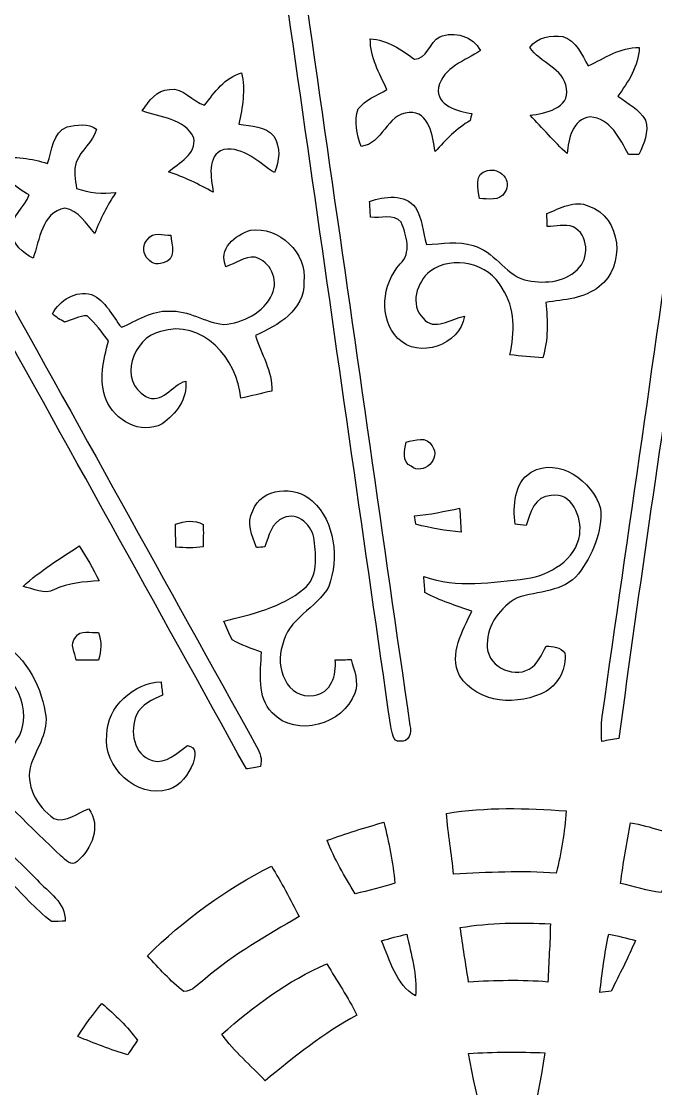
# Model space of a CAD drawing. Header units: centimetres. Extents: x -13.3 to 13.3, y -9.7 to 9.7.
# Drawn here: x -3.83 to 1.11, y -3.18 to 5.14 of the extents above; entities that cross this region are included whole.
import ezdxf

# ---------------------------------------------------------------- set-up
doc = ezdxf.new("R2010")
doc.units = ezdxf.units.CM
doc.header["$MEASUREMENT"] = 0
doc.layers.add('Camada 1', color=7, linetype='Continuous')

msp = doc.modelspace()

# ---------------------------------------------------------------- linework, layer by layer
at = {"layer": 'Camada 1', "color": 156}
for points, knots in [([(-0.19755, 9.65023), (0.04444, 9.73878), (0.32561, 9.64141), (0.48823, 9.44879), (0.48823, 9.44879), (0.57714, 9.34896), (0.60218, 9.21278), (0.66674, 9.09813), (0.66674, 9.09813), (0.71754, 9.25442), (0.79269, 9.41246), (0.9352, 9.50418), (0.9352, 9.50418), (1.18816, 9.69891), (1.58255, 9.64988), (1.78717, 9.40787), (1.78717, 9.40787), (1.89089, 9.30239), (1.92651, 9.15599), (1.96461, 9.0177), (1.96461, 9.0177), (2.05775, 9.09919), (2.10855, 9.21702), (2.2038, 9.2964), (2.2038, 9.2964), (2.34879, 9.41951), (2.55198, 9.46996), (2.73826, 9.42975), (2.73826, 9.42975), (2.93122, 9.392), (3.09808, 9.25547), (3.1891, 9.08296), (3.1891, 9.08296), (3.24801, 8.97536), (3.24908, 8.84977), (3.26777, 8.7316), (3.26777, 8.7316), (3.36161, 8.84731), (3.44063, 8.98418), (3.57752, 9.05509), (3.57752, 9.05509), (3.86715, 9.21914), (4.28554, 9.11895), (4.44465, 8.81838), (4.44465, 8.81838), (4.53565, 8.68362), (4.5279, 8.51711), (4.54518, 8.36224), (4.54518, 8.36224), (4.67184, 8.53616), (4.85245, 8.69561), (5.07824, 8.70267), (5.07824, 8.70267), (5.35057, 8.73301), (5.62609, 8.56191), (5.72735, 8.30897), (5.72735, 8.30897), (5.79542, 8.17809), (5.77603, 8.02781), (5.77003, 7.88634), (5.77003, 7.88634), (5.89845, 7.983), (6.01591, 8.10754), (6.18031, 8.1414), (6.18031, 8.1414), (6.48545, 8.22642), (6.8213, 8.03239), (6.93242, 7.7424), (6.93242, 7.7424), (7.00088, 7.59142), (6.9617, 7.42421), (6.95607, 7.26546), (6.95607, 7.26546), (7.09329, 7.38399), (7.2517, 7.50076), (7.4429, 7.49582), (7.4429, 7.49582), (7.74064, 7.5124), (8.0197, 7.28944), (8.09378, 7.0058), (8.09378, 7.0058), (8.11988, 6.86045), (8.09342, 6.713), (8.07861, 6.56836), (8.07861, 6.56836), (8.22959, 6.6548), (8.39152, 6.74863), (8.57355, 6.72429), (8.57355, 6.72429), (8.8667, 6.71335), (9.132, 6.46747), (9.16834, 6.17573), (9.16834, 6.17573), (9.19551, 6.03003), (9.14082, 5.88926), (9.10802, 5.74993), (9.10802, 5.74993), (9.235, 5.7866), (9.35531, 5.84799), (9.48831, 5.86281), (9.48831, 5.86281), (9.82627, 5.87691), (10.14306, 5.59223), (10.16105, 5.25392), (10.16105, 5.25392), (10.18151, 5.09023), (10.08979, 4.94629), (10.04252, 4.79602), (10.04252, 4.79602), (10.1801, 4.84928), (10.32157, 4.91418), (10.47362, 4.89162), (10.47362, 4.89162), (10.78688, 4.86726), (11.04793, 4.57941), (11.05887, 4.26861), (11.05887, 4.26861), (11.06452, 4.10316), (10.97562, 3.95746), (10.91706, 3.80858), (10.91706, 3.80858), (11.0691, 3.82798), (11.22608, 3.88055), (11.37742, 3.82658), (11.37742, 3.82658), (11.66883, 3.7458), (11.8872, 3.4424), (11.8498, 3.13831), (11.8498, 3.13831), (11.83428, 2.97709), (11.72915, 2.84692), (11.64907, 2.71251), (11.64907, 2.71251), (11.82863, 2.73719), (12.02372, 2.75695), (12.18635, 2.65711), (12.18635, 2.65711), (12.44811, 2.52377), (12.59699, 2.20132), (12.51196, 1.91698), (12.51196, 1.91698), (12.48056, 1.76001), (12.34863, 1.65805), (12.26219, 1.53212), (12.26219, 1.53212), (12.43117, 1.55716), (12.61285, 1.56279), (12.76526, 1.47179), (12.76526, 1.47179), (13.0489, 1.32891), (13.18436, 0.95462), (13.05772, 0.66286), (13.05772, 0.66286), (13.00692, 0.53128), (12.89543, 0.43956), (12.79384, 0.34783), (12.79384, 0.34783), (12.95576, -0.17215), (13.15544, -0.68014), (13.31736, -1.20049), (13.31736, -1.20049), (11.88332, -1.71874), (10.44081, -2.21368), (9.0043, -2.7252), (9.0043, -2.7252), (6.28261, -3.68582), (3.55881, -4.64078), (0.83855, -5.60492), (0.83855, -5.60492), (0.98777, -6.25544), (1.32362, -6.85058), (1.72332, -7.37941), (1.72332, -7.37941), (1.74625, -7.41221), (1.75048, -7.45384), (1.76213, -7.49158), (1.76213, -7.49158), (1.52118, -7.58859), (1.2954, -7.72653), (1.04352, -7.79322), (1.04352, -7.79322), (0.90699, -7.44395), (0.77716, -7.09083), (0.67627, -6.72923), (0.67627, -6.72923), (0.62159, -6.55355), (0.57114, -6.3754), (0.49283, -6.20818), (0.49283, -6.20818), (0.47659, -6.16408), (0.4332, -6.14362), (0.39758, -6.11928), (0.39758, -6.11928), (0.55527, -7.08447), (0.76624, -8.0405), (0.94051, -9.00324), (0.94051, -9.00324), (0.67027, -9.07908), (0.40004, -9.16727), (0.121, -9.20362), (0.121, -9.20362), (0.08536, -8.21619), (0.10653, -7.21783), (-0.10548, -6.24699), (-0.10548, -6.24699), (-0.12206, -6.24699), (-0.15521, -6.24699), (-0.1718, -6.24699), (-0.1718, -6.24699), (-0.28821, -6.47417), (-0.33055, -6.72923), (-0.39263, -6.97476), (-0.39263, -6.97476), (-0.54785, -7.72759), (-0.58561, -8.509), (-0.46107, -9.26923), (-0.46107, -9.26923), (-0.43956, -9.40611), (-0.40286, -9.54051), (-0.38946, -9.6788), (-0.38946, -9.6788), (-0.54715, -9.66893), (-0.70414, -9.63999), (-0.85689, -9.60084), (-0.85689, -9.60084), (-0.91722, -9.59026), (-0.90699, -9.51335), (-0.92321, -9.46962), (-0.92321, -9.46962), (-1.09784, -8.4776), (-1.0347, -7.44607), (-0.76022, -6.47841), (-0.76022, -6.47841), (-0.93027, -6.55601), (-1.01318, -6.73876), (-1.15252, -6.85553), (-1.15252, -6.85553), (-1.32467, -7.00475), (-1.47567, -7.18925), (-1.68804, -7.2831), (-1.68804, -7.2831), (-1.75294, -7.09365), (-1.7928, -6.89645), (-1.82774, -6.69924), (-1.82774, -6.69924), (-1.55468, -6.45724), (-1.31409, -6.18137), (-1.08091, -5.90125), (-1.08091, -5.90125), (-1.00047, -5.79966), (-0.89887, -5.71253), (-0.84208, -5.59399), (-0.84208, -5.59399), (-4.84116, -4.18606), (-8.84096, -2.78024), (-12.8404, -1.37266), (-12.8404, -1.37266), (-12.99809, -1.31585), (-13.16249, -1.27353), (-13.31207, -1.19627), (-13.31207, -1.19627), (-13.21646, -0.84525), (-13.0743, -0.50765), (-12.96528, -0.1605), (-12.96528, -0.1605), (-12.92225, -0.00635), (-12.83123, 0.13899), (-12.82311, 0.29951), (-12.82311, 0.29951), (-12.91025, 0.41485), (-13.01997, 0.5267), (-13.03584, 0.67839), (-13.03584, 0.67839), (-13.08629, 0.94192), (-12.95788, 1.22907), (-12.72152, 1.3589), (-12.72152, 1.3589), (-12.57546, 1.45345), (-12.3959, 1.43932), (-12.23009, 1.44215), (-12.23009, 1.44215), (-12.30911, 1.55609), (-12.41848, 1.65276), (-12.45904, 1.78964), (-12.45904, 1.78964), (-12.56594, 2.08209), (-12.40542, 2.43592), (-12.12391, 2.56329), (-12.12391, 2.56329), (-11.96163, 2.6557), (-11.77007, 2.62784), (-11.59403, 2.60278), (-11.59403, 2.60278), (-11.68964, 2.7446), (-11.81241, 2.88819), (-11.80958, 3.06951), (-11.80958, 3.06951), (-11.84204, 3.37185), (-11.6152, 3.66572), (-11.32451, 3.73698), (-11.32451, 3.73698), (-11.1693, 3.7867), (-11.01124, 3.72745), (-10.85744, 3.7024), (-10.85744, 3.7024), (-10.92376, 3.82447), (-11.00949, 3.94158), (-11.02536, 4.0834), (-11.02536, 4.0834), (-11.07581, 4.42877), (-10.79076, 4.78048), (-10.44257, 4.80484), (-10.44257, 4.80484), (-10.30534, 4.81929), (-10.1741, 4.76919), (-10.04287, 4.73745), (-10.04287, 4.73745), (-10.08556, 4.8849), (-10.15858, 5.0299), (-10.13988, 5.18795), (-10.13988, 5.18795), (-10.11872, 5.52167), (-9.79028, 5.80813), (-9.45479, 5.77461), (-9.45479, 5.77461), (-9.32814, 5.76932), (-9.21561, 5.70371), (-9.09567, 5.66914), (-9.09567, 5.66914), (-9.12494, 5.81094), (-9.18845, 5.95277), (-9.15951, 6.10022), (-9.15951, 6.10022), (-9.12071, 6.39197), (-8.86142, 6.63187), (-8.56932, 6.65551), (-8.56932, 6.65551), (-8.38941, 6.67914), (-8.22995, 6.57754), (-8.0712, 6.51121), (-8.0712, 6.51121), (-8.09448, 6.6682), (-8.13223, 6.83506), (-8.07437, 6.98887), (-8.07437, 6.98887), (-7.96536, 7.35012), (-7.50359, 7.54768), (-7.17196, 7.36316), (-7.17196, 7.36316), (-7.09541, 7.32013), (-7.02768, 7.26405), (-6.95395, 7.21606), (-6.95395, 7.21606), (-6.96136, 7.33636), (-6.98287, 7.45666), (-6.96595, 7.57695), (-6.96595, 7.57695), (-6.91409, 7.89269), (-6.59906, 8.13469), (-6.28015, 8.1033), (-6.28015, 8.1033), (-6.08787, 8.09907), (-5.93689, 7.96854), (-5.79508, 7.85459), (-5.79508, 7.85459), (-5.79261, 8.04615), (-5.77708, 8.24971), (-5.65221, 8.40528), (-5.65221, 8.40528), (-5.48393, 8.63141), (-5.15866, 8.73548), (-4.89725, 8.61624), (-4.89725, 8.61624), (-4.75862, 8.56297), (-4.66653, 8.44126), (-4.56035, 8.3439), (-4.56035, 8.3439), (-4.54306, 8.52064), (-4.53319, 8.71431), (-4.40867, 8.85436), (-4.40867, 8.85436), (-4.20899, 9.12671), (-3.77859, 9.18068), (-3.51542, 8.9722), (-3.51542, 8.9722), (-3.42935, 8.90481), (-3.36761, 8.81274), (-3.29247, 8.73407), (-3.29247, 8.73407), (-3.26495, 8.84342), (-3.25296, 8.95843), (-3.2018, 9.06039), (-3.2018, 9.06039), (-3.10727, 9.25865), (-2.90194, 9.40046), (-2.68286, 9.41634), (-2.68286, 9.41634), (-2.49449, 9.43222), (-2.29763, 9.36695), (-2.16641, 9.2283), (-2.16641, 9.2283), (-2.08562, 9.14788), (-2.03975, 9.04205), (-1.97943, 8.94679), (-1.97943, 8.94679), (-1.95545, 9.14541), (-1.88524, 9.35495), (-1.71696, 9.47666), (-1.71696, 9.47666), (-1.49506, 9.65341), (-1.1504, 9.66152), (-0.9292, 9.47878), (-0.9292, 9.47878), (-0.81244, 9.3994), (-0.75352, 9.26817), (-0.69461, 9.14505), (-0.69461, 9.14505), (-0.68403, 9.14717), (-0.66321, 9.1514), (-0.65263, 9.15317), (-0.65263, 9.15317), (-0.58807, 9.37754), (-0.43003, 9.58567), (-0.19755, 9.65023)], [0, 0, 0, 0, 0.0093458, 0.0093458, 0.0093458, 0.0093458, 0.0186916, 0.0186916, 0.0186916, 0.0186916, 0.0280374, 0.0280374, 0.0280374, 0.0280374, 0.0373832, 0.0373832, 0.0373832, 0.0373832, 0.046729, 0.046729, 0.046729, 0.046729, 0.0560748, 0.0560748, 0.0560748, 0.0560748, 0.0654206, 0.0654206, 0.0654206, 0.0654206, 0.0747664, 0.0747664, 0.0747664, 0.0747664, 0.0841121, 0.0841121, 0.0841121, 0.0841121, 0.0934579, 0.0934579, 0.0934579, 0.0934579, 0.1028037, 0.1028037, 0.1028037, 0.1028037, 0.1121495, 0.1121495, 0.1121495, 0.1121495, 0.1214953, 0.1214953, 0.1214953, 0.1214953, 0.1308411, 0.1308411, 0.1308411, 0.1308411, 0.1401869, 0.1401869, 0.1401869, 0.1401869, 0.1495327, 0.1495327, 0.1495327, 0.1495327, 0.1588785, 0.1588785, 0.1588785, 0.1588785, 0.1682243, 0.1682243, 0.1682243, 0.1682243, 0.1775701, 0.1775701, 0.1775701, 0.1775701, 0.1869159, 0.1869159, 0.1869159, 0.1869159, 0.1962617, 0.1962617, 0.1962617, 0.1962617, 0.2056075, 0.2056075, 0.2056075, 0.2056075, 0.2149533, 0.2149533, 0.2149533, 0.2149533, 0.2242991, 0.2242991, 0.2242991, 0.2242991, 0.2336449, 0.2336449, 0.2336449, 0.2336449, 0.2429907, 0.2429907, 0.2429907, 0.2429907, 0.2523364, 0.2523364, 0.2523364, 0.2523364, 0.2616822, 0.2616822, 0.2616822, 0.2616822, 0.271028, 0.271028, 0.271028, 0.271028, 0.2803738, 0.2803738, 0.2803738, 0.2803738, 0.2897196, 0.2897196, 0.2897196, 0.2897196, 0.2990654, 0.2990654, 0.2990654, 0.2990654, 0.3084112, 0.3084112, 0.3084112, 0.3084112, 0.317757, 0.317757, 0.317757, 0.317757, 0.3271028, 0.3271028, 0.3271028, 0.3271028, 0.3364486, 0.3364486, 0.3364486, 0.3364486, 0.3457944, 0.3457944, 0.3457944, 0.3457944, 0.3551402, 0.3551402, 0.3551402, 0.3551402, 0.364486, 0.364486, 0.364486, 0.364486, 0.3738318, 0.3738318, 0.3738318, 0.3738318, 0.3831776, 0.3831776, 0.3831776, 0.3831776, 0.3925234, 0.3925234, 0.3925234, 0.3925234, 0.4018692, 0.4018692, 0.4018692, 0.4018692, 0.411215, 0.411215, 0.411215, 0.411215, 0.4205607, 0.4205607, 0.4205607, 0.4205607, 0.4299065, 0.4299065, 0.4299065, 0.4299065, 0.4392523, 0.4392523, 0.4392523, 0.4392523, 0.4485981, 0.4485981, 0.4485981, 0.4485981, 0.4579439, 0.4579439, 0.4579439, 0.4579439, 0.4672897, 0.4672897, 0.4672897, 0.4672897, 0.4766355, 0.4766355, 0.4766355, 0.4766355, 0.4859813, 0.4859813, 0.4859813, 0.4859813, 0.4953271, 0.4953271, 0.4953271, 0.4953271, 0.5046729, 0.5046729, 0.5046729, 0.5046729, 0.5140187, 0.5140187, 0.5140187, 0.5140187, 0.5233645, 0.5233645, 0.5233645, 0.5233645, 0.5327103, 0.5327103, 0.5327103, 0.5327103, 0.5420561, 0.5420561, 0.5420561, 0.5420561, 0.5514019, 0.5514019, 0.5514019, 0.5514019, 0.5607477, 0.5607477, 0.5607477, 0.5607477, 0.5700935, 0.5700935, 0.5700935, 0.5700935, 0.5794393, 0.5794393, 0.5794393, 0.5794393, 0.588785, 0.588785, 0.588785, 0.588785, 0.5981308, 0.5981308, 0.5981308, 0.5981308, 0.6074766, 0.6074766, 0.6074766, 0.6074766, 0.6168224, 0.6168224, 0.6168224, 0.6168224, 0.6261682, 0.6261682, 0.6261682, 0.6261682, 0.635514, 0.635514, 0.635514, 0.635514, 0.6448598, 0.6448598, 0.6448598, 0.6448598, 0.6542056, 0.6542056, 0.6542056, 0.6542056, 0.6635514, 0.6635514, 0.6635514, 0.6635514, 0.6728972, 0.6728972, 0.6728972, 0.6728972, 0.682243, 0.682243, 0.682243, 0.682243, 0.6915888, 0.6915888, 0.6915888, 0.6915888, 0.7009346, 0.7009346, 0.7009346, 0.7009346, 0.7102804, 0.7102804, 0.7102804, 0.7102804, 0.7196262, 0.7196262, 0.7196262, 0.7196262, 0.728972, 0.728972, 0.728972, 0.728972, 0.7383178, 0.7383178, 0.7383178, 0.7383178, 0.7476636, 0.7476636, 0.7476636, 0.7476636, 0.7570093, 0.7570093, 0.7570093, 0.7570093, 0.7663551, 0.7663551, 0.7663551, 0.7663551, 0.7757009, 0.7757009, 0.7757009, 0.7757009, 0.7850467, 0.7850467, 0.7850467, 0.7850467, 0.7943925, 0.7943925, 0.7943925, 0.7943925, 0.8037383, 0.8037383, 0.8037383, 0.8037383, 0.8130841, 0.8130841, 0.8130841, 0.8130841, 0.8224299, 0.8224299, 0.8224299, 0.8224299, 0.8317757, 0.8317757, 0.8317757, 0.8317757, 0.8411215, 0.8411215, 0.8411215, 0.8411215, 0.8504673, 0.8504673, 0.8504673, 0.8504673, 0.8598131, 0.8598131, 0.8598131, 0.8598131, 0.8691589, 0.8691589, 0.8691589, 0.8691589, 0.8785047, 0.8785047, 0.8785047, 0.8785047, 0.8878505, 0.8878505, 0.8878505, 0.8878505, 0.8971963, 0.8971963, 0.8971963, 0.8971963, 0.9065421, 0.9065421, 0.9065421, 0.9065421, 0.9158879, 0.9158879, 0.9158879, 0.9158879, 0.9252336, 0.9252336, 0.9252336, 0.9252336, 0.9345794, 0.9345794, 0.9345794, 0.9345794, 0.9439252, 0.9439252, 0.9439252, 0.9439252, 0.953271, 0.953271, 0.953271, 0.953271, 0.9626168, 0.9626168, 0.9626168, 0.9626168, 0.9719626, 0.9719626, 0.9719626, 0.9719626, 0.9813084, 0.9813084, 0.9813084, 0.9813084, 1, 1, 1, 1]), ([(-2.18157, 8.39045), (-2.18157, 8.39045), (-2.18157, 8.39045), (-2.18157, 8.39045), (-2.18157, 8.39045), (-2.18122, 8.31108), (-2.18086, 8.2317), (-2.1724, 8.15269), (-2.1724, 8.15269), (-1.766, 5.31529), (-1.36031, 2.47755), (-0.95462, -0.36018), (-0.95462, -0.36018), (-0.9398, -0.3997), (-0.94473, -0.48506), (-0.88053, -0.47449), (-0.88053, -0.47449), (-0.81597, -0.49072), (-0.78634, -0.40393), (-0.80468, -0.35382), (-0.80468, -0.35382), (-1.22519, 2.55939), (-1.63335, 5.47475), (-2.06128, 8.38693), (-2.06128, 8.38693), (-2.10149, 8.38799), (-2.14171, 8.38941), (-2.18157, 8.39045)], [0, 0, 0, 0, 0.125, 0.125, 0.125, 0.125, 0.25, 0.25, 0.25, 0.25, 0.375, 0.375, 0.375, 0.375, 0.5, 0.5, 0.5, 0.5, 0.625, 0.625, 0.625, 0.625, 0.75, 0.75, 0.75, 0.75, 1, 1, 1, 1]), ([(1.93111, 8.3827), (1.93111, 8.3827), (1.93111, 8.3827), (1.93111, 8.3827), (1.93111, 8.3827), (1.52223, 5.49344), (1.10596, 2.60526), (0.69285, -0.28327), (0.69285, -0.28327), (0.68474, -0.34748), (0.68686, -0.41205), (0.68967, -0.47659), (0.68967, -0.47659), (0.73413, -0.46884), (0.77857, -0.46143), (0.82337, -0.45366), (0.82337, -0.45366), (0.98, 0.73871), (1.16382, 1.92758), (1.32891, 3.11891), (1.32891, 3.11891), (1.55468, 4.69299), (1.78152, 6.26638), (2.00483, 7.84083), (2.00483, 7.84083), (2.03093, 8.02322), (2.06974, 8.2049), (2.06974, 8.39011), (2.06974, 8.39011), (2.02318, 8.38799), (1.97696, 8.38552), (1.93111, 8.3827)], [0, 0, 0, 0, 0.1111111, 0.1111111, 0.1111111, 0.1111111, 0.2222222, 0.2222222, 0.2222222, 0.2222222, 0.3333333, 0.3333333, 0.3333333, 0.3333333, 0.4444444, 0.4444444, 0.4444444, 0.4444444, 0.5555556, 0.5555556, 0.5555556, 0.5555556, 0.6666667, 0.6666667, 0.6666667, 0.6666667, 0.7777778, 0.7777778, 0.7777778, 0.7777778, 1, 1, 1, 1]), ([(-6.35, 7.17515), (-6.35, 7.17515), (-6.35, 7.17515), (-6.35, 7.17515), (-6.35, 7.17515), (-6.42126, 7.09577), (-6.33341, 7.0058), (-6.29954, 6.93137), (-6.29954, 6.93137), (-4.89232, 4.39067), (-3.48297, 1.85067), (-2.07856, -0.69144), (-2.07856, -0.69144), (-2.05139, -0.68686), (-1.99707, -0.67734), (-1.9699, -0.67239), (-1.9699, -0.67239), (-1.95367, -0.61701), (-1.97202, -0.56373), (-1.99918, -0.51611), (-1.99918, -0.51611), (-3.40501, 2.01753), (-4.80589, 4.55436), (-6.21242, 7.08766), (-6.21242, 7.08766), (-6.24382, 7.13987), (-6.27698, 7.21006), (-6.35, 7.17515)], [0, 0, 0, 0, 0.125, 0.125, 0.125, 0.125, 0.25, 0.25, 0.25, 0.25, 0.375, 0.375, 0.375, 0.375, 0.5, 0.5, 0.5, 0.5, 0.625, 0.625, 0.625, 0.625, 0.75, 0.75, 0.75, 0.75, 1, 1, 1, 1]), ([(-0.57291, 5.01791), (-0.57291, 5.01791), (-0.57291, 5.01791), (-0.57291, 5.01791), (-0.57291, 5.01791), (-0.65122, 4.97521), (-0.67415, 4.83941), (-0.76975, 4.84258), (-0.76975, 4.84258), (-0.87241, 4.91878), (-0.98107, 4.99321), (-1.11371, 5.00097), (-1.11371, 5.00097), (-1.11619, 4.85668), (-1.0421, 4.7318), (-0.98354, 4.60516), (-0.98354, 4.60516), (-1.0615, 4.56035), (-1.15076, 4.52649), (-1.20896, 4.45487), (-1.20896, 4.45487), (-1.24249, 4.35892), (-1.21742, 4.25591), (-1.18533, 4.16312), (-1.18533, 4.16312), (-1.01706, 4.17829), (-0.98707, 4.41819), (-0.81138, 4.42736), (-0.81138, 4.42736), (-0.65193, 4.43864), (-0.62934, 4.23932), (-0.60924, 4.12221), (-0.60924, 4.12221), (-0.52704, 4.21286), (-0.44272, 4.30281), (-0.33513, 4.36421), (-0.33513, 4.36421), (-0.33231, 4.37761), (-0.32631, 4.40443), (-0.32315, 4.41819), (-0.32315, 4.41819), (-0.43074, 4.43652), (-0.6043, 4.48027), (-0.58208, 4.62209), (-0.58208, 4.62209), (-0.54434, 4.77943), (-0.37606, 4.83129), (-0.25505, 4.90926), (-0.25505, 4.90926), (-0.31362, 5.0232), (-0.45895, 5.06306), (-0.57291, 5.01791)], [0, 0, 0, 0, 0.0714286, 0.0714286, 0.0714286, 0.0714286, 0.1428571, 0.1428571, 0.1428571, 0.1428571, 0.2142857, 0.2142857, 0.2142857, 0.2142857, 0.2857143, 0.2857143, 0.2857143, 0.2857143, 0.3571429, 0.3571429, 0.3571429, 0.3571429, 0.4285714, 0.4285714, 0.4285714, 0.4285714, 0.5, 0.5, 0.5, 0.5, 0.5714286, 0.5714286, 0.5714286, 0.5714286, 0.6428571, 0.6428571, 0.6428571, 0.6428571, 0.7142857, 0.7142857, 0.7142857, 0.7142857, 0.7857143, 0.7857143, 0.7857143, 0.7857143, 0.8571429, 0.8571429, 0.8571429, 0.8571429, 1, 1, 1, 1]), ([(0.12982, 4.93465), (0.12982, 4.93465), (0.12982, 4.93465), (0.12982, 4.93465), (0.12982, 4.93465), (0.2053, 4.81224), (0.39404, 4.7759), (0.41485, 4.61468), (0.41485, 4.61468), (0.44309, 4.4584), (0.24553, 4.42029), (0.13124, 4.40513), (0.13124, 4.40513), (0.22754, 4.30564), (0.31855, 4.20088), (0.41945, 4.10598), (0.41945, 4.10598), (0.42898, 4.21957), (0.46073, 4.3762), (0.59831, 4.39242), (0.59831, 4.39242), (0.75812, 4.38043), (0.83114, 4.22344), (0.89675, 4.09963), (0.89675, 4.09963), (0.91687, 4.09963), (0.95744, 4.09963), (0.9779, 4.09963), (0.9779, 4.09963), (1.01811, 4.18253), (1.05798, 4.2746), (1.03046, 4.36808), (1.03046, 4.36808), (0.98178, 4.45311), (0.89181, 4.49826), (0.81562, 4.55329), (0.81562, 4.55329), (0.895, 4.66794), (0.9772, 4.78788), (0.98142, 4.93289), (0.98142, 4.93289), (0.83326, 4.93747), (0.71191, 4.85069), (0.5842, 4.78966), (0.5842, 4.78966), (0.53374, 4.87608), (0.49106, 4.98686), (0.38734, 5.02038), (0.38734, 5.02038), (0.29598, 5.03132), (0.18555, 5.01719), (0.12982, 4.93465)], [0, 0, 0, 0, 0.0714286, 0.0714286, 0.0714286, 0.0714286, 0.1428571, 0.1428571, 0.1428571, 0.1428571, 0.2142857, 0.2142857, 0.2142857, 0.2142857, 0.2857143, 0.2857143, 0.2857143, 0.2857143, 0.3571429, 0.3571429, 0.3571429, 0.3571429, 0.4285714, 0.4285714, 0.4285714, 0.4285714, 0.5, 0.5, 0.5, 0.5, 0.5714286, 0.5714286, 0.5714286, 0.5714286, 0.6428571, 0.6428571, 0.6428571, 0.6428571, 0.7142857, 0.7142857, 0.7142857, 0.7142857, 0.7857143, 0.7857143, 0.7857143, 0.7857143, 0.8571429, 0.8571429, 0.8571429, 0.8571429, 1, 1, 1, 1]), ([(-2.40454, 4.4838), (-2.40454, 4.4838), (-2.40454, 4.4838), (-2.40454, 4.4838), (-2.40454, 4.4838), (-2.50225, 4.51097), (-2.56786, 4.62562), (-2.67828, 4.60728), (-2.67828, 4.60728), (-2.77777, 4.60162), (-2.83986, 4.5159), (-2.88995, 4.44041), (-2.88995, 4.44041), (-2.75132, 4.38396), (-2.56222, 4.38538), (-2.4892, 4.2305), (-2.4892, 4.2305), (-2.46486, 4.10033), (-2.60314, 4.03436), (-2.68676, 3.96451), (-2.68676, 3.96451), (-2.56433, 3.92394), (-2.44897, 3.86749), (-2.3368, 3.80505), (-2.3368, 3.80505), (-2.35196, 3.91759), (-2.3943, 4.08657), (-2.25531, 4.13878), (-2.25531, 4.13878), (-2.09797, 4.16348), (-1.98225, 4.03401), (-1.86055, 3.95817), (-1.86055, 3.95817), (-1.82104, 4.04847), (-1.8101, 4.15395), (-1.86407, 4.24144), (-1.86407, 4.24144), (-1.93004, 4.32257), (-2.04257, 4.32045), (-2.13642, 4.33634), (-2.13642, 4.33634), (-2.10925, 4.46829), (-2.08562, 4.60268), (-2.11596, 4.73638), (-2.11596, 4.73638), (-2.24861, 4.70005), (-2.3248, 4.58576), (-2.40454, 4.4838)], [0, 0, 0, 0, 0.0769231, 0.0769231, 0.0769231, 0.0769231, 0.1538462, 0.1538462, 0.1538462, 0.1538462, 0.2307692, 0.2307692, 0.2307692, 0.2307692, 0.3076923, 0.3076923, 0.3076923, 0.3076923, 0.3846154, 0.3846154, 0.3846154, 0.3846154, 0.4615385, 0.4615385, 0.4615385, 0.4615385, 0.5384615, 0.5384615, 0.5384615, 0.5384615, 0.6153846, 0.6153846, 0.6153846, 0.6153846, 0.6923077, 0.6923077, 0.6923077, 0.6923077, 0.7692308, 0.7692308, 0.7692308, 0.7692308, 0.8461538, 0.8461538, 0.8461538, 0.8461538, 1, 1, 1, 1]), ([(-9.83967, 4.4764), (-9.83967, 4.4764), (-9.83967, 4.4764), (-9.83967, 4.4764), (-9.83967, 4.4764), (-9.86577, 4.31058), (-9.69433, 4.22909), (-9.60261, 4.12043), (-9.60261, 4.12043), (-7.71701, 2.23166), (-5.82295, 0.35065), (-3.94582, -1.54693), (-3.94582, -1.54693), (-3.82869, -1.65734), (-3.72604, -1.78435), (-3.59621, -1.88066), (-3.59621, -1.88066), (-3.57011, -1.88029), (-3.51754, -1.87959), (-3.49108, -1.87888), (-3.49108, -1.87888), (-3.48438, -1.73073), (-3.62126, -1.65311), (-3.7091, -1.55716), (-3.7091, -1.55716), (-5.65043, 0.38206), (-7.59037, 2.32268), (-9.52993, 4.26366), (-9.52993, 4.26366), (-9.62342, 4.34622), (-9.69821, 4.4831), (-9.83967, 4.4764)], [0, 0, 0, 0, 0.1111111, 0.1111111, 0.1111111, 0.1111111, 0.2222222, 0.2222222, 0.2222222, 0.2222222, 0.3333333, 0.3333333, 0.3333333, 0.3333333, 0.4444444, 0.4444444, 0.4444444, 0.4444444, 0.5555556, 0.5555556, 0.5555556, 0.5555556, 0.6666667, 0.6666667, 0.6666667, 0.6666667, 0.7777778, 0.7777778, 0.7777778, 0.7777778, 1, 1, 1, 1]), ([(-3.47451, 4.31623), (-3.47451, 4.31623), (-3.47451, 4.31623), (-3.47451, 4.31623), (-3.47451, 4.31623), (-3.58916, 4.27177), (-3.59409, 4.12996), (-3.62691, 4.02941), (-3.62691, 4.02941), (-3.75284, 4.06752), (-3.88338, 4.08905), (-4.0146, 4.07), (-4.0146, 4.07), (-3.98144, 3.94053), (-3.88832, 3.84352), (-3.77084, 3.78459), (-3.77084, 3.78459), (-3.80505, 3.68299), (-3.92324, 3.61421), (-3.90418, 3.49708), (-3.90418, 3.49708), (-3.90384, 3.39794), (-3.81881, 3.3334), (-3.74015, 3.29035), (-3.74015, 3.29035), (-3.68899, 3.43393), (-3.67488, 3.64455), (-3.4925, 3.68229), (-3.4925, 3.68229), (-3.3842, 3.66253), (-3.32739, 3.56022), (-3.26002, 3.48438), (-3.26002, 3.48438), (-3.21768, 3.59621), (-3.16194, 3.70204), (-3.09703, 3.80259), (-3.09703, 3.80259), (-3.20075, 3.79165), (-3.30446, 3.80047), (-3.40289, 3.8354), (-3.40289, 3.8354), (-3.40995, 3.90348), (-3.42547, 3.97369), (-3.4043, 4.04071), (-3.4043, 4.04071), (-3.3669, 4.1349), (-3.27342, 4.19664), (-3.24731, 4.29612), (-3.24731, 4.29612), (-3.30694, 4.34833), (-3.40218, 4.32752), (-3.47451, 4.31623)], [0, 0, 0, 0, 0.0714286, 0.0714286, 0.0714286, 0.0714286, 0.1428571, 0.1428571, 0.1428571, 0.1428571, 0.2142857, 0.2142857, 0.2142857, 0.2142857, 0.2857143, 0.2857143, 0.2857143, 0.2857143, 0.3571429, 0.3571429, 0.3571429, 0.3571429, 0.4285714, 0.4285714, 0.4285714, 0.4285714, 0.5, 0.5, 0.5, 0.5, 0.5714286, 0.5714286, 0.5714286, 0.5714286, 0.6428571, 0.6428571, 0.6428571, 0.6428571, 0.7142857, 0.7142857, 0.7142857, 0.7142857, 0.7857143, 0.7857143, 0.7857143, 0.7857143, 0.8571429, 0.8571429, 0.8571429, 0.8571429, 1, 1, 1, 1]), ([(-0.26387, 3.75532), (-0.26387, 3.75532), (-0.26387, 3.75532), (-0.26387, 3.75532), (-0.26387, 3.75532), (-0.19578, 3.75778), (-0.10548, 3.73062), (-0.06456, 3.80471), (-0.06456, 3.80471), (-0.00458, 3.89325), (-0.10407, 4.00332), (-0.20179, 3.97369), (-0.20179, 3.97369), (-0.30833, 3.95569), (-0.27481, 3.8301), (-0.26387, 3.75532)], [0, 0, 0, 0, 0.2, 0.2, 0.2, 0.2, 0.4, 0.4, 0.4, 0.4, 0.6, 0.6, 0.6, 0.6, 1, 1, 1, 1]), ([(-1.11901, 3.73345), (-1.11901, 3.73345), (-1.11901, 3.73345), (-1.11901, 3.73345), (-1.11901, 3.73345), (-1.1169, 3.69288), (-1.11441, 3.6523), (-1.11195, 3.61138), (-1.11195, 3.61138), (-1.03258, 3.59867), (-0.93345, 3.64031), (-0.87312, 3.57152), (-0.87312, 3.57152), (-0.83255, 3.47027), (-0.7888, 3.33162), (-0.88159, 3.2459), (-0.88159, 3.2459), (-1.022, 3.08963), (-1.05233, 2.82256), (-0.89817, 2.66522), (-0.89817, 2.66522), (-0.73837, 2.50084), (-0.4138, 2.61338), (-0.38099, 2.83774), (-0.38099, 2.83774), (-0.48612, 2.82256), (-0.61701, 2.71497), (-0.70272, 2.82363), (-0.70272, 2.82363), (-0.80785, 2.92629), (-0.75177, 3.10479), (-0.64947, 3.18805), (-0.64947, 3.18805), (-0.46955, 3.31998), (-0.19049, 3.25225), (-0.08573, 3.05647), (-0.08573, 3.05647), (0.01729, 2.903), (0.01128, 2.71073), (-0.0254, 2.53717), (-0.0254, 2.53717), (0.05961, 2.52835), (0.14498, 2.52024), (0.23035, 2.51424), (0.23035, 2.51424), (0.2734, 2.65499), (0.26811, 2.80212), (0.25364, 2.94674), (0.25364, 2.94674), (0.39652, 2.96791), (0.55279, 2.97461), (0.67027, 3.06987), (0.67027, 3.06987), (0.87629, 3.22403), (0.84561, 3.61314), (0.58844, 3.69746), (0.58844, 3.69746), (0.47695, 3.7486), (0.36405, 3.68053), (0.26212, 3.63889), (0.26212, 3.63889), (0.26282, 3.6135), (0.26423, 3.56305), (0.26492, 3.53764), (0.26492, 3.53764), (0.3316, 3.53942), (0.40216, 3.55811), (0.46743, 3.53589), (0.46743, 3.53589), (0.58596, 3.47661), (0.59619, 3.28648), (0.49954, 3.20286), (0.49954, 3.20286), (0.39299, 3.09562), (0.22613, 3.09068), (0.08714, 3.12208), (0.08714, 3.12208), (-0.0702, 3.17287), (-0.14887, 3.34856), (-0.31184, 3.38878), (-0.31184, 3.38878), (-0.43039, 3.42935), (-0.55562, 3.40113), (-0.67697, 3.39794), (-0.67697, 3.39794), (-0.70379, 3.49425), (-0.70838, 3.59938), (-0.76022, 3.68652), (-0.76022, 3.68652), (-0.84737, 3.79482), (-1.00259, 3.77331), (-1.11901, 3.73345)], [0, 0, 0, 0, 0.0416667, 0.0416667, 0.0416667, 0.0416667, 0.0833333, 0.0833333, 0.0833333, 0.0833333, 0.125, 0.125, 0.125, 0.125, 0.1666667, 0.1666667, 0.1666667, 0.1666667, 0.2083333, 0.2083333, 0.2083333, 0.2083333, 0.25, 0.25, 0.25, 0.25, 0.2916667, 0.2916667, 0.2916667, 0.2916667, 0.3333333, 0.3333333, 0.3333333, 0.3333333, 0.375, 0.375, 0.375, 0.375, 0.4166667, 0.4166667, 0.4166667, 0.4166667, 0.4583333, 0.4583333, 0.4583333, 0.4583333, 0.5, 0.5, 0.5, 0.5, 0.5416667, 0.5416667, 0.5416667, 0.5416667, 0.5833333, 0.5833333, 0.5833333, 0.5833333, 0.625, 0.625, 0.625, 0.625, 0.6666667, 0.6666667, 0.6666667, 0.6666667, 0.7083333, 0.7083333, 0.7083333, 0.7083333, 0.75, 0.75, 0.75, 0.75, 0.7916667, 0.7916667, 0.7916667, 0.7916667, 0.8333333, 0.8333333, 0.8333333, 0.8333333, 0.875, 0.875, 0.875, 0.875, 0.9166667, 0.9166667, 0.9166667, 0.9166667, 1, 1, 1, 1]), ([(-2.23801, 3.22474), (-2.23801, 3.22474), (-2.23801, 3.22474), (-2.23801, 3.22474), (-2.23801, 3.22474), (-2.16358, 3.25084), (-2.09444, 3.30517), (-2.01153, 3.29776), (-2.01153, 3.29776), (-1.89052, 3.26813), (-1.82667, 3.12103), (-1.87783, 3.01025), (-1.87783, 3.01025), (-1.9438, 2.8649), (-2.10572, 2.78659), (-2.25812, 2.77424), (-2.25812, 2.77424), (-2.40417, 2.79011), (-2.53152, 2.88678), (-2.68111, 2.8783), (-2.68111, 2.8783), (-2.81763, 2.885), (-2.93229, 2.80212), (-3.05293, 2.75201), (-3.05293, 2.75201), (-3.12596, 2.8402), (-3.17287, 2.96016), (-3.28436, 3.00743), (-3.28436, 3.00743), (-3.41066, 3.042), (-3.5306, 2.96509), (-3.58951, 2.85608), (-3.58951, 2.85608), (-3.56059, 2.83138), (-3.52882, 2.81057), (-3.49462, 2.7933), (-3.49462, 2.7933), (-3.4357, 2.8074), (-3.38067, 2.84409), (-3.31823, 2.84091), (-3.31823, 2.84091), (-3.25472, 2.78341), (-3.20462, 2.71322), (-3.1517, 2.64583), (-3.1517, 2.64583), (-3.1958, 2.49907), (-3.23108, 2.33539), (-3.17146, 2.18756), (-3.17146, 2.18756), (-3.10444, 2.02671), (-2.90089, 1.90994), (-2.73543, 1.99955), (-2.73543, 1.99955), (-2.62607, 2.07398), (-2.53894, 2.19463), (-2.55023, 2.33257), (-2.55023, 2.33257), (-2.661, 2.30399), (-2.73578, 2.14347), (-2.86173, 2.21333), (-2.86173, 2.21333), (-3.07939, 2.33045), (-2.96615, 2.67053), (-2.74849, 2.71814), (-2.74849, 2.71814), (-2.42534, 2.8268), (-2.14383, 2.49907), (-2.12302, 2.19886), (-2.12302, 2.19886), (-2.04257, 2.21684), (-1.96215, 2.2366), (-1.88136, 2.2546), (-1.88136, 2.2546), (-1.87466, 2.41158), (-1.96461, 2.54353), (-2.008, 2.68817), (-2.008, 2.68817), (-1.83444, 2.76472), (-1.62418, 2.88748), (-1.63054, 3.10479), (-1.63054, 3.10479), (-1.60197, 3.33162), (-1.82491, 3.54188), (-2.04716, 3.50838), (-2.04716, 3.50838), (-2.16712, 3.47486), (-2.30046, 3.36161), (-2.23801, 3.22474)], [0, 0, 0, 0, 0.0434783, 0.0434783, 0.0434783, 0.0434783, 0.0869565, 0.0869565, 0.0869565, 0.0869565, 0.1304348, 0.1304348, 0.1304348, 0.1304348, 0.173913, 0.173913, 0.173913, 0.173913, 0.2173913, 0.2173913, 0.2173913, 0.2173913, 0.2608696, 0.2608696, 0.2608696, 0.2608696, 0.3043478, 0.3043478, 0.3043478, 0.3043478, 0.3478261, 0.3478261, 0.3478261, 0.3478261, 0.3913043, 0.3913043, 0.3913043, 0.3913043, 0.4347826, 0.4347826, 0.4347826, 0.4347826, 0.4782609, 0.4782609, 0.4782609, 0.4782609, 0.5217391, 0.5217391, 0.5217391, 0.5217391, 0.5652174, 0.5652174, 0.5652174, 0.5652174, 0.6086957, 0.6086957, 0.6086957, 0.6086957, 0.6521739, 0.6521739, 0.6521739, 0.6521739, 0.6956522, 0.6956522, 0.6956522, 0.6956522, 0.7391304, 0.7391304, 0.7391304, 0.7391304, 0.7826087, 0.7826087, 0.7826087, 0.7826087, 0.826087, 0.826087, 0.826087, 0.826087, 0.8695652, 0.8695652, 0.8695652, 0.8695652, 0.9130435, 0.9130435, 0.9130435, 0.9130435, 1, 1, 1, 1]), ([(-2.84692, 3.43887), (-2.84692, 3.43887), (-2.84692, 3.43887), (-2.84692, 3.43887), (-2.84692, 3.43887), (-2.93088, 3.36196), (-2.83316, 3.2071), (-2.72732, 3.25578), (-2.72732, 3.25578), (-2.62183, 3.27306), (-2.6603, 3.39865), (-2.66841, 3.47132), (-2.66841, 3.47132), (-2.72837, 3.46745), (-2.80882, 3.50378), (-2.84692, 3.43887)], [0, 0, 0, 0, 0.2, 0.2, 0.2, 0.2, 0.4, 0.4, 0.4, 0.4, 0.6, 0.6, 0.6, 0.6, 1, 1, 1, 1]), ([(-0.83467, 1.85632), (-0.83467, 1.85632), (-0.83467, 1.85632), (-0.83467, 1.85632), (-0.83467, 1.85632), (-0.84561, 1.79387), (-0.871, 1.7018), (-0.79621, 1.66828), (-0.79621, 1.66828), (-0.70167, 1.59244), (-0.55845, 1.72931), (-0.63146, 1.82703), (-0.63146, 1.82703), (-0.6731, 1.90816), (-0.76694, 1.87325), (-0.83467, 1.85632)], [0, 0, 0, 0, 0.2, 0.2, 0.2, 0.2, 0.4, 0.4, 0.4, 0.4, 0.6, 0.6, 0.6, 0.6, 1, 1, 1, 1]), ([(0.13935, 1.62312), (0.13935, 1.62312), (0.13935, 1.62312), (0.13935, 1.62312), (0.13935, 1.62312), (0.00246, 1.53387), (-0.00034, 1.36136), (0.01376, 1.21603), (0.01376, 1.21603), (0.03562, 1.21355), (0.07902, 1.20896), (0.10089, 1.2065), (0.10089, 1.2065), (0.13299, 1.30457), (0.16615, 1.43898), (0.2942, 1.44039), (0.2942, 1.44039), (0.45966, 1.46931), (0.53586, 1.27034), (0.51752, 1.13629), (0.51752, 1.13629), (0.48789, 0.93909), (0.28575, 0.82161), (0.10337, 0.79269), (0.10337, 0.79269), (-0.16228, 0.76164), (-0.4385, 0.71508), (-0.69673, 0.80892), (-0.69673, 0.80892), (-0.69391, 0.76729), (-0.69074, 0.72565), (-0.68757, 0.68367), (-0.68757, 0.68367), (-0.5715, 0.62123), (-0.44591, 0.58067), (-0.32137, 0.53939), (-0.32137, 0.53939), (-0.39546, 0.38664), (-0.50095, 0.20742), (-0.41875, 0.03632), (-0.41875, 0.03632), (-0.27515, -0.18661), (0.04234, -0.2025), (0.25893, -0.08466), (0.25893, -0.08466), (0.35701, -0.02258), (0.41451, 0.09666), (0.40286, 0.21201), (0.40286, 0.21201), (0.36759, 0.2607), (0.30902, 0.26141), (0.25576, 0.2667), (0.25576, 0.2667), (0.21978, 0.20284), (0.19402, 0.12242), (0.12417, 0.08714), (0.12417, 0.08714), (-0.00776, 0.01057), (-0.21695, 0.12135), (-0.20214, 0.28151), (-0.20214, 0.28151), (-0.20637, 0.43427), (-0.09701, 0.5708), (0.03033, 0.64311), (0.03033, 0.64311), (0.19156, 0.69744), (0.39263, 0.68615), (0.5087, 0.83043), (0.5087, 0.83043), (0.6177, 0.97472), (0.69391, 1.1571), (0.68085, 1.33984), (0.68085, 1.33984), (0.61453, 1.55187), (0.35772, 1.74483), (0.13935, 1.62312)], [0, 0, 0, 0, 0.05, 0.05, 0.05, 0.05, 0.1, 0.1, 0.1, 0.1, 0.15, 0.15, 0.15, 0.15, 0.2, 0.2, 0.2, 0.2, 0.25, 0.25, 0.25, 0.25, 0.3, 0.3, 0.3, 0.3, 0.35, 0.35, 0.35, 0.35, 0.4, 0.4, 0.4, 0.4, 0.45, 0.45, 0.45, 0.45, 0.5, 0.5, 0.5, 0.5, 0.55, 0.55, 0.55, 0.55, 0.6, 0.6, 0.6, 0.6, 0.65, 0.65, 0.65, 0.65, 0.7, 0.7, 0.7, 0.7, 0.75, 0.75, 0.75, 0.75, 0.8, 0.8, 0.8, 0.8, 0.85, 0.85, 0.85, 0.85, 0.9, 0.9, 0.9, 0.9, 1, 1, 1, 1]), ([(-2.02988, 1.32079), (-2.02988, 1.32079), (-2.02988, 1.32079), (-2.02988, 1.32079), (-2.02988, 1.32079), (-2.0828, 1.22731), (-2.03341, 1.12606), (-2.00025, 1.0354), (-2.00025, 1.0354), (-1.98402, 1.03645), (-1.95121, 1.03893), (-1.93498, 1.03998), (-1.93498, 1.03998), (-1.90534, 1.1236), (-1.88348, 1.23155), (-1.79034, 1.26683), (-1.79034, 1.26683), (-1.67781, 1.31692), (-1.56069, 1.20332), (-1.5501, 1.09326), (-1.5501, 1.09326), (-1.53775, 0.96519), (-1.51659, 0.80362), (-1.63159, 0.71332), (-1.63159, 0.71332), (-1.80516, 0.56515), (-2.0387, 0.5154), (-2.2546, 0.46036), (-2.2546, 0.46036), (-2.23448, 0.41205), (-2.21543, 0.3623), (-2.18897, 0.31644), (-2.18897, 0.31644), (-2.11878, 0.27235), (-2.03729, 0.25011), (-1.96108, 0.21802), (-1.96108, 0.21802), (-1.96673, 0.05997), (-2.0006, -0.12982), (-1.87678, -0.25471), (-1.87678, -0.25471), (-1.68909, -0.45295), (-1.32467, -0.34395), (-1.23437, -0.10054), (-1.23437, -0.10054), (-1.20049, -0.01269), (-1.24001, 0.07725), (-1.2633, 0.16157), (-1.2633, 0.16157), (-1.29399, 0.16087), (-1.35536, 0.1598), (-1.38606, 0.15945), (-1.38606, 0.15945), (-1.37617, 0.04197), (-1.41605, -0.1023), (-1.55363, -0.11782), (-1.55363, -0.11782), (-1.76247, -0.15275), (-1.8609, 0.10759), (-1.7967, 0.27269), (-1.7967, 0.27269), (-1.75965, 0.48224), (-1.53105, 0.55845), (-1.43651, 0.73201), (-1.43651, 0.73201), (-1.35854, 0.95284), (-1.38606, 1.23331), (-1.56527, 1.39841), (-1.56527, 1.39841), (-1.69686, 1.52047), (-1.96179, 1.506), (-2.02988, 1.32079)], [0, 0, 0, 0, 0.0526316, 0.0526316, 0.0526316, 0.0526316, 0.1052632, 0.1052632, 0.1052632, 0.1052632, 0.1578947, 0.1578947, 0.1578947, 0.1578947, 0.2105263, 0.2105263, 0.2105263, 0.2105263, 0.2631579, 0.2631579, 0.2631579, 0.2631579, 0.3157895, 0.3157895, 0.3157895, 0.3157895, 0.3684211, 0.3684211, 0.3684211, 0.3684211, 0.4210526, 0.4210526, 0.4210526, 0.4210526, 0.4736842, 0.4736842, 0.4736842, 0.4736842, 0.5263158, 0.5263158, 0.5263158, 0.5263158, 0.5789474, 0.5789474, 0.5789474, 0.5789474, 0.6315789, 0.6315789, 0.6315789, 0.6315789, 0.6842105, 0.6842105, 0.6842105, 0.6842105, 0.7368421, 0.7368421, 0.7368421, 0.7368421, 0.7894737, 0.7894737, 0.7894737, 0.7894737, 0.8421053, 0.8421053, 0.8421053, 0.8421053, 0.8947368, 0.8947368, 0.8947368, 0.8947368, 1, 1, 1, 1]), ([(-0.76834, 1.28269), (-0.76834, 1.28269), (-0.76834, 1.28269), (-0.76834, 1.28269), (-0.76834, 1.28269), (-0.76588, 1.26612), (-0.76059, 1.23331), (-0.75812, 1.21708), (-0.75812, 1.21708), (-0.64347, 1.18392), (-0.52492, 1.16804), (-0.4064, 1.15464), (-0.4064, 1.15464), (-0.40957, 1.21708), (-0.41346, 1.27952), (-0.41768, 1.3416), (-0.41768, 1.3416), (-0.53374, 1.31762), (-0.64981, 1.29187), (-0.76834, 1.28269)], [0, 0, 0, 0, 0.1666667, 0.1666667, 0.1666667, 0.1666667, 0.3333333, 0.3333333, 0.3333333, 0.3333333, 0.5, 0.5, 0.5, 0.5, 0.6666667, 0.6666667, 0.6666667, 0.6666667, 1, 1, 1, 1]), ([(-2.62995, 1.21603), (-2.62995, 1.21603), (-2.62995, 1.21603), (-2.62995, 1.21603), (-2.62995, 1.21603), (-2.63065, 1.1571), (-2.62995, 1.09819), (-2.62714, 1.03893), (-2.62714, 1.03893), (-2.55693, 1.03082), (-2.48603, 1.03116), (-2.41582, 1.03928), (-2.41582, 1.03928), (-2.41406, 1.09819), (-2.4137, 1.1571), (-2.41477, 1.21567), (-2.41477, 1.21567), (-2.48462, 1.25236), (-2.55869, 1.24283), (-2.62995, 1.21603)], [0, 0, 0, 0, 0.1666667, 0.1666667, 0.1666667, 0.1666667, 0.3333333, 0.3333333, 0.3333333, 0.3333333, 0.5, 0.5, 0.5, 0.5, 0.6666667, 0.6666667, 0.6666667, 0.6666667, 1, 1, 1, 1]), ([(-3.81847, 0.73166), (-3.81847, 0.73166), (-3.81847, 0.73166), (-3.81847, 0.73166), (-3.81847, 0.73166), (-3.73873, 0.71613), (-3.65337, 0.66145), (-3.57433, 0.70801), (-3.57433, 0.70801), (-3.46533, 0.76059), (-3.34468, 0.76763), (-3.22615, 0.77435), (-3.22615, 0.77435), (-3.27166, 0.86888), (-3.32387, 0.9599), (-3.38172, 1.04705), (-3.38172, 1.04705), (-3.5313, 0.94791), (-3.68582, 0.85372), (-3.81847, 0.73166)], [0, 0, 0, 0, 0.1666667, 0.1666667, 0.1666667, 0.1666667, 0.3333333, 0.3333333, 0.3333333, 0.3333333, 0.5, 0.5, 0.5, 0.5, 0.6666667, 0.6666667, 0.6666667, 0.6666667, 1, 1, 1, 1]), ([(-4.4898, 0.06914), (-4.4898, 0.06914), (-4.4898, 0.06914), (-4.4898, 0.06914), (-4.4898, 0.06914), (-4.53214, -0.07549), (-4.42948, -0.24236), (-4.27672, -0.25858), (-4.27672, -0.25858), (-4.27496, -0.14111), (-4.30742, 0.0388), (-4.15819, 0.07902), (-4.15819, 0.07902), (-3.87738, 0.12805), (-3.72251, -0.2607), (-3.86856, -0.46743), (-3.86856, -0.46743), (-3.94475, -0.59513), (-4.09716, -0.63253), (-4.22275, -0.69108), (-4.22275, -0.69108), (-3.98673, -0.91475), (-3.75813, -1.14652), (-3.52283, -1.37089), (-3.52283, -1.37089), (-3.48896, -1.397), (-3.44063, -1.45696), (-3.39583, -1.41252), (-3.39583, -1.41252), (-3.28436, -1.31585), (-3.20781, -1.13383), (-3.30658, -1.00224), (-3.30658, -1.00224), (-3.39407, -1.03187), (-3.48156, -1.11548), (-3.57893, -1.07843), (-3.57893, -1.07843), (-3.7091, -0.9846), (-3.80965, -0.81421), (-3.75425, -0.65088), (-3.75425, -0.65088), (-3.70769, -0.52069), (-3.61597, -0.39687), (-3.64525, -0.25118), (-3.64525, -0.25118), (-3.68335, -0.02222), (-3.8174, 0.21025), (-4.02624, 0.32103), (-4.02624, 0.32103), (-4.2097, 0.36018), (-4.42595, 0.25011), (-4.4898, 0.06914)], [0, 0, 0, 0, 0.0714286, 0.0714286, 0.0714286, 0.0714286, 0.1428571, 0.1428571, 0.1428571, 0.1428571, 0.2142857, 0.2142857, 0.2142857, 0.2142857, 0.2857143, 0.2857143, 0.2857143, 0.2857143, 0.3571429, 0.3571429, 0.3571429, 0.3571429, 0.4285714, 0.4285714, 0.4285714, 0.4285714, 0.5, 0.5, 0.5, 0.5, 0.5714286, 0.5714286, 0.5714286, 0.5714286, 0.6428571, 0.6428571, 0.6428571, 0.6428571, 0.7142857, 0.7142857, 0.7142857, 0.7142857, 0.7857143, 0.7857143, 0.7857143, 0.7857143, 0.8571429, 0.8571429, 0.8571429, 0.8571429, 1, 1, 1, 1]), ([(-3.40924, 0.33479), (-3.40924, 0.33479), (-3.40924, 0.33479), (-3.40924, 0.33479), (-3.40924, 0.33479), (-3.46004, 0.28256), (-3.41347, 0.21519), (-3.40395, 0.15662), (-3.40395, 0.15662), (-3.34644, 0.15592), (-3.28894, 0.15628), (-3.23144, 0.15804), (-3.23144, 0.15804), (-3.20815, 0.22895), (-3.20498, 0.30268), (-3.23074, 0.37324), (-3.23074, 0.37324), (-3.2893, 0.36512), (-3.37467, 0.4004), (-3.40924, 0.33479)], [0, 0, 0, 0, 0.1666667, 0.1666667, 0.1666667, 0.1666667, 0.3333333, 0.3333333, 0.3333333, 0.3333333, 0.5, 0.5, 0.5, 0.5, 0.6666667, 0.6666667, 0.6666667, 0.6666667, 1, 1, 1, 1]), ([(-3.16652, -0.42438), (-3.16652, -0.42438), (-3.16652, -0.42438), (-3.16652, -0.42438), (-3.16652, -0.42438), (-3.20111, -0.67344), (-2.93193, -0.92638), (-2.68498, -0.85195), (-2.68498, -0.85195), (-2.59045, -0.82196), (-2.53188, -0.73306), (-2.49449, -0.64628), (-2.49449, -0.64628), (-2.47721, -0.59477), (-2.46097, -0.51576), (-2.53753, -0.50977), (-2.53753, -0.50977), (-2.62113, -0.56409), (-2.70157, -0.65863), (-2.81305, -0.62618), (-2.81305, -0.62618), (-2.95875, -0.58137), (-2.98838, -0.39546), (-2.93511, -0.27057), (-2.93511, -0.27057), (-2.89772, -0.18696), (-2.80811, -0.15205), (-2.7312, -0.11535), (-2.7312, -0.11535), (-2.73543, -0.08078), (-2.73967, -0.04655), (-2.74389, -0.01198), (-2.74389, -0.01198), (-2.95346, -0.01905), (-3.16583, -0.20637), (-3.16652, -0.42438)], [0, 0, 0, 0, 0.1, 0.1, 0.1, 0.1, 0.2, 0.2, 0.2, 0.2, 0.3, 0.3, 0.3, 0.3, 0.4, 0.4, 0.4, 0.4, 0.5, 0.5, 0.5, 0.5, 0.6, 0.6, 0.6, 0.6, 0.7, 0.7, 0.7, 0.7, 0.8, 0.8, 0.8, 0.8, 1, 1, 1, 1]), ([(-0.52, -1.03786), (-0.52, -1.03786), (-0.52, -1.03786), (-0.52, -1.03786), (-0.52, -1.03786), (-0.50835, -1.19698), (-0.48048, -1.35431), (-0.46426, -1.5127), (-0.46426, -1.5127), (-0.19861, -1.49613), (0.06809, -1.48519), (0.33443, -1.50318), (0.33443, -1.50318), (0.37535, -1.34443), (0.40181, -1.1818), (0.41239, -1.01847), (0.41239, -1.01847), (0.1023, -0.9973), (-0.21201, -0.98636), (-0.52, -1.03786)], [0, 0, 0, 0, 0.1666667, 0.1666667, 0.1666667, 0.1666667, 0.3333333, 0.3333333, 0.3333333, 0.3333333, 0.5, 0.5, 0.5, 0.5, 0.6666667, 0.6666667, 0.6666667, 0.6666667, 1, 1, 1, 1]), ([(-1.44955, -1.24777), (-1.44955, -1.24777), (-1.44955, -1.24777), (-1.44955, -1.24777), (-1.44955, -1.24777), (-1.39522, -1.39522), (-1.31234, -1.53), (-1.23119, -1.66441), (-1.23119, -1.66441), (-1.12747, -1.64182), (-1.02446, -1.6143), (-0.92321, -1.58184), (-0.92321, -1.58184), (-0.93591, -1.42134), (-0.96838, -1.26293), (-1.00787, -1.10737), (-1.00787, -1.10737), (-1.15675, -1.14864), (-1.30386, -1.19556), (-1.44955, -1.24777)], [0, 0, 0, 0, 0.1666667, 0.1666667, 0.1666667, 0.1666667, 0.3333333, 0.3333333, 0.3333333, 0.3333333, 0.5, 0.5, 0.5, 0.5, 0.6666667, 0.6666667, 0.6666667, 0.6666667, 1, 1, 1, 1]), ([(0.91439, -1.11054), (0.91439, -1.11054), (0.91439, -1.11054), (0.91439, -1.11054), (0.91439, -1.11054), (0.88511, -1.26753), (0.85653, -1.42487), (0.83609, -1.58326), (0.83609, -1.58326), (0.94051, -1.61079), (1.04457, -1.63936), (1.15147, -1.65593), (1.15147, -1.65593), (1.22907, -1.52152), (1.30632, -1.3864), (1.37089, -1.24495), (1.37089, -1.24495), (1.22166, -1.19027), (1.07032, -1.14053), (0.91439, -1.11054)], [0, 0, 0, 0, 0.1666667, 0.1666667, 0.1666667, 0.1666667, 0.3333333, 0.3333333, 0.3333333, 0.3333333, 0.5, 0.5, 0.5, 0.5, 0.6666667, 0.6666667, 0.6666667, 0.6666667, 1, 1, 1, 1]), ([(-2.85009, -2.14877), (-2.85009, -2.14877), (-2.85009, -2.14877), (-2.85009, -2.14877), (-2.85009, -2.14877), (-2.75943, -2.24437), (-2.67229, -2.34562), (-2.5668, -2.42569), (-2.5668, -2.42569), (-2.49695, -2.42887), (-2.45251, -2.36326), (-2.39959, -2.32762), (-2.39959, -2.32762), (-2.17769, -2.1343), (-1.91981, -1.99178), (-1.66792, -1.84255), (-1.66792, -1.84255), (-1.73496, -1.7085), (-1.80728, -1.57726), (-1.88348, -1.4485), (-1.88348, -1.4485), (-2.23801, -1.63089), (-2.56857, -1.86619), (-2.85009, -2.14877)], [0, 0, 0, 0, 0.1428571, 0.1428571, 0.1428571, 0.1428571, 0.2857143, 0.2857143, 0.2857143, 0.2857143, 0.4285714, 0.4285714, 0.4285714, 0.4285714, 0.5714286, 0.5714286, 0.5714286, 0.5714286, 0.7142857, 0.7142857, 0.7142857, 0.7142857, 1, 1, 1, 1]), ([(-0.41346, -1.92829), (-0.41346, -1.92829), (-0.41346, -1.92829), (-0.41346, -1.92829), (-0.41346, -1.92829), (-0.39299, -2.0701), (-0.37076, -2.21156), (-0.34783, -2.35303), (-0.34783, -2.35303), (-0.14216, -2.34138), (0.06456, -2.33469), (0.27023, -2.35267), (0.27023, -2.35267), (0.27445, -2.20132), (0.28857, -2.05069), (0.28892, -1.89971), (0.28892, -1.89971), (0.05432, -1.8863), (-0.18097, -1.89018), (-0.41346, -1.92829)], [0, 0, 0, 0, 0.1666667, 0.1666667, 0.1666667, 0.1666667, 0.3333333, 0.3333333, 0.3333333, 0.3333333, 0.5, 0.5, 0.5, 0.5, 0.6666667, 0.6666667, 0.6666667, 0.6666667, 1, 1, 1, 1]), ([(-1.02588, -2.03093), (-1.02588, -2.03093), (-1.02588, -2.03093), (-1.02588, -2.03093), (-1.02588, -2.03093), (-0.95956, -2.18334), (-0.91298, -2.37348), (-0.76059, -2.46167), (-0.76059, -2.46167), (-0.74894, -2.29763), (-0.79375, -2.13747), (-0.82937, -1.97943), (-0.82937, -1.97943), (-0.89534, -1.99531), (-0.96061, -2.01259), (-1.02588, -2.03093)], [0, 0, 0, 0, 0.2, 0.2, 0.2, 0.2, 0.4, 0.4, 0.4, 0.4, 0.6, 0.6, 0.6, 0.6, 1, 1, 1, 1]), ([(0.74365, -1.98013), (0.74365, -1.98013), (0.74365, -1.98013), (0.74365, -1.98013), (0.74365, -1.98013), (0.71296, -2.12972), (0.69037, -2.28106), (0.67522, -2.43346), (0.67522, -2.43346), (0.69708, -2.43099), (0.74048, -2.42639), (0.76234, -2.42393), (0.76234, -2.42393), (0.82656, -2.2927), (0.89675, -2.16393), (0.95108, -2.02847), (0.95108, -2.02847), (0.88229, -2.00942), (0.81314, -1.99284), (0.74365, -1.98013)], [0, 0, 0, 0, 0.1666667, 0.1666667, 0.1666667, 0.1666667, 0.3333333, 0.3333333, 0.3333333, 0.3333333, 0.5, 0.5, 0.5, 0.5, 0.6666667, 0.6666667, 0.6666667, 0.6666667, 1, 1, 1, 1]), ([(-2.26905, -2.76048), (-2.26905, -2.76048), (-2.26905, -2.76048), (-2.26905, -2.76048), (-2.26905, -2.76048), (-2.17523, -2.89736), (-2.04435, -3.00177), (-1.9325, -3.12278), (-1.9325, -3.12278), (-1.70638, -2.93546), (-1.47813, -2.75061), (-1.21778, -2.61126), (-1.21778, -2.61126), (-1.28798, -2.47332), (-1.37125, -2.3428), (-1.45274, -2.21156), (-1.45274, -2.21156), (-1.75648, -2.34138), (-2.02388, -2.54212), (-2.26905, -2.76048)], [0, 0, 0, 0, 0.1666667, 0.1666667, 0.1666667, 0.1666667, 0.3333333, 0.3333333, 0.3333333, 0.3333333, 0.5, 0.5, 0.5, 0.5, 0.6666667, 0.6666667, 0.6666667, 0.6666667, 1, 1, 1, 1]), ([(-3.3916, -2.77741), (-3.3916, -2.77741), (-3.3916, -2.77741), (-3.3916, -2.77741), (-3.3916, -2.77741), (-3.2646, -2.83069), (-3.13584, -2.88079), (-3.00319, -2.91994), (-3.00319, -2.91994), (-2.97814, -2.88183), (-2.95239, -2.84409), (-2.92664, -2.8067), (-2.92664, -2.8067), (-3.00637, -2.6998), (-3.10161, -2.60526), (-3.20462, -2.52095), (-3.20462, -2.52095), (-3.27166, -2.60278), (-3.33587, -2.68746), (-3.3916, -2.77741)], [0, 0, 0, 0, 0.1666667, 0.1666667, 0.1666667, 0.1666667, 0.3333333, 0.3333333, 0.3333333, 0.3333333, 0.5, 0.5, 0.5, 0.5, 0.6666667, 0.6666667, 0.6666667, 0.6666667, 1, 1, 1, 1]), ([(-0.3489, -2.909), (-0.3489, -2.909), (-0.3489, -2.909), (-0.3489, -2.909), (-0.3489, -2.909), (-0.28468, -3.27271), (-0.17992, -3.62795), (-0.10371, -3.98955), (-0.10371, -3.98955), (-0.07902, -4.06576), (-0.08395, -4.16665), (-0.00635, -4.21252), (-0.00635, -4.21252), (0.08042, -3.77684), (0.17744, -3.34256), (0.24623, -2.90405), (0.24623, -2.90405), (0.04762, -2.89877), (-0.15098, -2.89701), (-0.3489, -2.909)], [0, 0, 0, 0, 0.1666667, 0.1666667, 0.1666667, 0.1666667, 0.3333333, 0.3333333, 0.3333333, 0.3333333, 0.5, 0.5, 0.5, 0.5, 0.6666667, 0.6666667, 0.6666667, 0.6666667, 1, 1, 1, 1])]:
    msp.add_open_spline(points, degree=3, knots=knots, dxfattribs=at)

doc.saveas('drawing.dxf')
